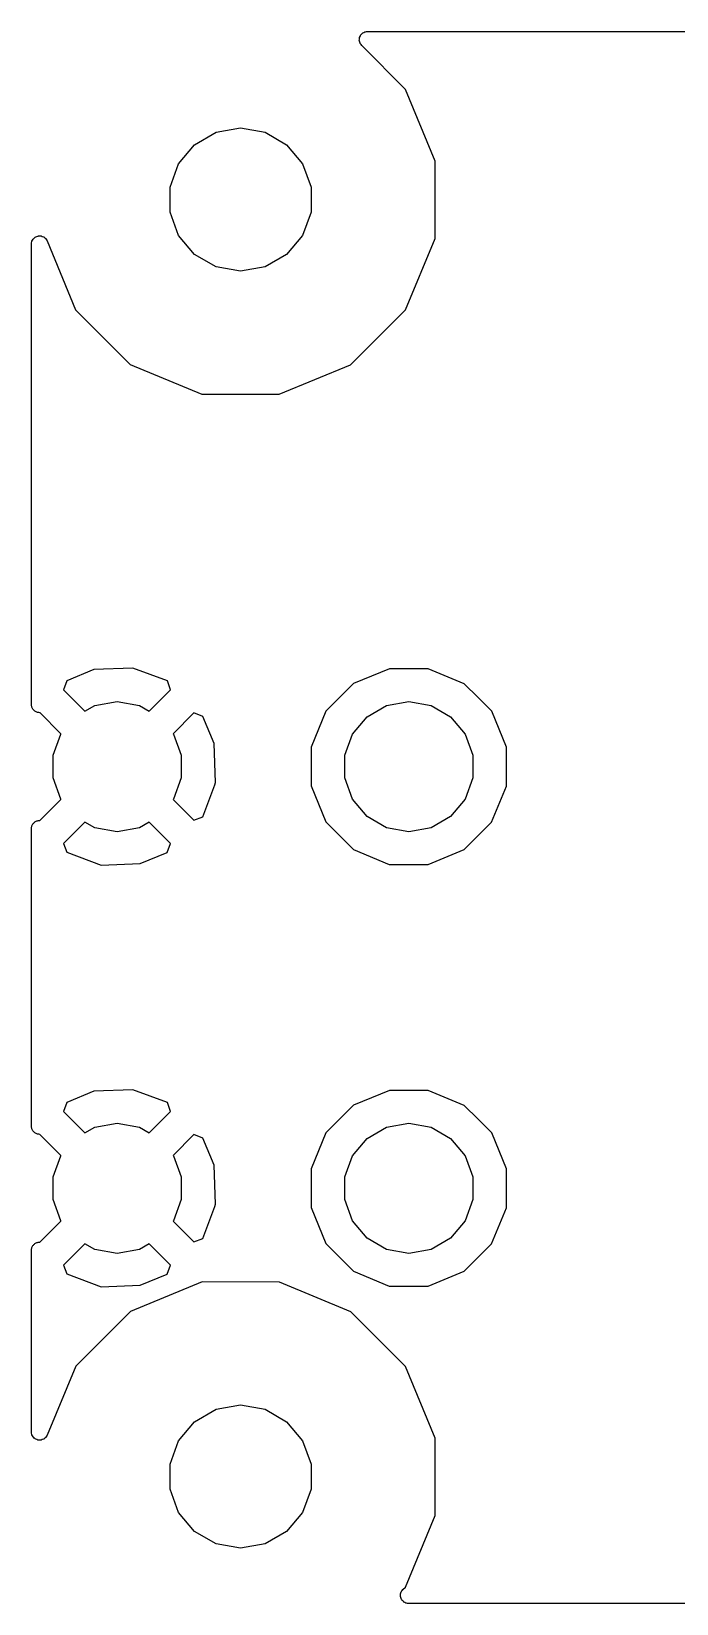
# Model space of a CAD drawing. Extents: x 124.4 to 172.1, y -115 to -89.8.
# Drawn here: x 124.41 to 134.36, y -114.99 to -90.75 of the extents above; entities that cross this region are included whole.
import ezdxf

# ---------------------------------------------------------------- set-up
doc = ezdxf.new("R2010")
doc.units = 0
doc.header["$MEASUREMENT"] = 0
doc.layers.add('BLACK', color=7, linetype='CONTINUOUS')

msp = doc.modelspace()

# ---------------------------------------------------------------- linework, layer by layer
at = {"layer": 'Black'}
for p, q in [((129.466, -90.891), (129.468, -90.8745)), ((129.468, -90.8579), (129.47, -90.8526)), ((129.468, -90.8745), (129.468, -90.8579)), ((129.47, -90.847), (129.477, -90.832)), ((129.47, -90.8526), (129.47, -90.847)), ((129.477, -90.832), (129.483, -90.8165)), ((129.483, -90.8165), (129.486, -90.8122)), ((129.486, -90.8122), (129.489, -90.8071)), ((129.489, -90.8071), (129.5, -90.7954)), ((129.5, -90.7954), (129.511, -90.7827)), ((129.511, -90.7827), (129.516, -90.7799)), ((129.516, -90.7799), (129.52, -90.7759)), ((129.52, -90.7759), (129.535, -90.7689)), ((129.535, -90.7689), (129.549, -90.7607)), ((129.549, -90.7607), (129.555, -90.7597)), ((129.555, -90.7597), (129.56, -90.7573)), ((129.56, -90.7573), (129.576, -90.7559)), ((129.576, -90.7559), (129.593, -90.753)), ((129.593, -90.753), (161.467, -90.753)), ((129.468, -90.8964), (129.466, -90.891)), ((129.468, -90.9021), (129.468, -90.8964)), ((129.473, -90.9176), (129.468, -90.9021)), ((129.478, -90.9336), (129.473, -90.9176)), ((129.481, -90.9382), (129.478, -90.9336)), ((129.483, -90.9435), (129.481, -90.9382)), ((129.493, -90.9562), (129.483, -90.9435)), ((129.503, -90.9697), (129.493, -90.9562)), ((130.18, -91.6479), (129.503, -90.9697)), ((130.636, -92.7509), (130.18, -91.6479)), ((126.925, -92.4991), (127.257, -92.3074)), ((127.257, -92.3074), (127.635, -92.2408)), ((127.635, -92.2408), (128.013, -92.3074)), ((128.013, -92.3074), (128.345, -92.4991)), ((126.679, -92.7929), (126.925, -92.4991)), ((128.345, -92.4991), (128.591, -92.7929)), ((126.548, -93.1533), (126.679, -92.7929)), ((128.591, -92.7929), (128.722, -93.1533)), ((130.634, -93.9444), (130.636, -92.7509)), ((126.548, -93.5367), (126.548, -93.1533)), ((128.722, -93.1533), (128.722, -93.5367)), ((126.679, -93.8971), (126.548, -93.5367)), ((128.722, -93.5367), (128.591, -93.8971)), ((124.408, -94.0309), (124.411, -94.0118)), ((124.411, -94.0118), (124.414, -93.9926)), ((124.414, -93.9926), (124.415, -93.9902)), ((124.415, -93.9902), (124.416, -93.9875)), ((124.416, -93.9875), (124.425, -93.9707)), ((124.425, -93.9707), (124.434, -93.9535)), ((124.434, -93.9535), (124.436, -93.9517)), ((124.436, -93.9517), (124.438, -93.9493)), ((124.438, -93.9493), (124.453, -93.9368)), ((124.453, -93.9368), (124.467, -93.9238)), ((124.467, -93.9238), (124.469, -93.9227)), ((124.469, -93.9227), (124.471, -93.9209)), ((124.471, -93.9209), (124.49, -93.9143)), ((124.49, -93.9143), (124.508, -93.9069)), ((124.508, -93.9069), (124.51, -93.9068)), ((124.51, -93.9068), (124.513, -93.9059)), ((124.513, -93.9059), (124.532, -93.9059)), ((124.532, -93.9059), (124.552, -93.905)), ((124.552, -93.905), (124.554, -93.9059)), ((124.554, -93.9059), (124.557, -93.9059)), ((124.557, -93.9059), (124.575, -93.9125)), ((124.575, -93.9125), (124.594, -93.9183)), ((124.594, -93.9183), (124.596, -93.92)), ((124.596, -93.92), (124.599, -93.9209)), ((124.599, -93.9209), (124.613, -93.9334)), ((124.613, -93.9334), (124.629, -93.9452)), ((124.629, -93.9452), (124.63, -93.9475)), ((124.63, -93.9475), (124.632, -93.9493)), ((124.632, -93.9493), (124.642, -93.9661)), ((124.642, -93.9661), (124.652, -93.9824)), ((124.652, -93.9824), (125.09, -95.0421)), ((126.925, -94.1909), (126.679, -93.8971)), ((128.591, -93.8971), (128.345, -94.1909)), ((130.177, -95.0466), (130.634, -93.9444)), ((124.408, -98.7017), (124.408, -94.0309)), ((127.257, -94.3826), (126.925, -94.1909)), ((128.345, -94.1909), (128.013, -94.3826)), ((127.635, -94.4492), (127.257, -94.3826)), ((128.013, -94.3826), (127.635, -94.4492)), ((125.09, -95.0421), (125.933, -95.8868)), ((129.332, -95.8898), (130.177, -95.0466)), ((125.933, -95.8868), (127.036, -96.3445)), ((128.229, -96.3455), (129.332, -95.8898)), ((127.036, -96.3445), (128.229, -96.3455)), ((124.408, -100.932), (124.408, -98.7017)), ((125.974, -100.567), (125.372, -100.589)), ((126.505, -100.764), (125.974, -100.567)), ((124.956, -100.762), (124.904, -100.9)), ((125.372, -100.589), (124.956, -100.762)), ((126.556, -100.9), (126.505, -100.764)), ((129.377, -100.806), (128.952, -101.23)), ((129.931, -100.577), (129.377, -100.806)), ((130.531, -100.577), (129.931, -100.577)), ((131.085, -100.807), (130.531, -100.577)), ((131.3, -101.022), (131.085, -100.807)), ((124.408, -101.128), (124.408, -100.932)), ((124.904, -100.9), (125.234, -101.23)), ((126.226, -101.23), (126.556, -100.9)), ((131.509, -101.232), (131.3, -101.022)), ((124.41, -101.139), (124.408, -101.128)), ((124.41, -101.15), (124.41, -101.139)), ((124.414, -101.161), (124.41, -101.15)), ((124.416, -101.171), (124.414, -101.161)), ((124.421, -101.181), (124.416, -101.171)), ((124.425, -101.192), (124.421, -101.181)), ((124.432, -101.2), (124.425, -101.192)), ((124.438, -101.209), (124.432, -101.2)), ((124.446, -101.217), (124.438, -101.209)), ((124.454, -101.225), (124.446, -101.217)), ((124.463, -101.231), (124.454, -101.225)), ((124.471, -101.238), (124.463, -101.231)), ((124.482, -101.242), (124.471, -101.238)), ((124.492, -101.247), (124.482, -101.242)), ((124.503, -101.249), (124.492, -101.247)), ((124.513, -101.253), (124.503, -101.249)), ((124.524, -101.253), (124.513, -101.253)), ((124.536, -101.255), (124.524, -101.253)), ((124.54, -101.254), (124.536, -101.255)), ((124.864, -101.579), (124.54, -101.254)), ((125.234, -101.23), (125.387, -101.142)), ((125.387, -101.142), (125.73, -101.081)), ((125.73, -101.081), (126.073, -101.142)), ((126.073, -101.142), (126.226, -101.23)), ((126.915, -101.259), (126.596, -101.579)), ((127.053, -101.311), (126.915, -101.259)), ((128.952, -101.23), (128.722, -101.784)), ((129.585, -101.316), (129.887, -101.142)), ((129.887, -101.142), (130.23, -101.081)), ((130.23, -101.081), (130.573, -101.142)), ((130.573, -101.142), (130.875, -101.316)), ((131.738, -101.786), (131.509, -101.232)), ((127.226, -101.727), (127.053, -101.311)), ((129.361, -101.583), (129.585, -101.316)), ((130.875, -101.316), (131.099, -101.583)), ((124.741, -101.911), (124.861, -101.583)), ((124.861, -101.583), (124.864, -101.579)), ((126.596, -101.579), (126.599, -101.583)), ((126.599, -101.583), (126.719, -101.911)), ((127.248, -102.329), (127.226, -101.727)), ((129.241, -101.911), (129.361, -101.583)), ((131.099, -101.583), (131.219, -101.911)), ((124.741, -102.259), (124.741, -101.911)), ((126.719, -101.911), (126.719, -102.259)), ((128.722, -101.784), (128.722, -102.384)), ((129.241, -102.259), (129.241, -101.911)), ((131.219, -101.911), (131.219, -102.259)), ((131.738, -101.82), (131.738, -101.786)), ((131.738, -102.386), (131.738, -101.82)), ((124.861, -102.587), (124.741, -102.259)), ((126.719, -102.259), (126.599, -102.587)), ((129.361, -102.587), (129.241, -102.259)), ((131.219, -102.259), (131.099, -102.587)), ((127.051, -102.86), (127.235, -102.365)), ((127.235, -102.365), (127.248, -102.329)), ((127.235, -102.365), (127.235, -102.365)), ((128.722, -102.384), (128.951, -102.938)), ((131.508, -102.94), (131.738, -102.386)), ((124.54, -102.916), (124.864, -102.591)), ((124.864, -102.591), (124.861, -102.587)), ((126.599, -102.587), (126.596, -102.591)), ((126.596, -102.591), (126.915, -102.911)), ((129.585, -102.854), (129.361, -102.587)), ((131.099, -102.587), (130.875, -102.854)), ((124.416, -102.999), (124.421, -102.989)), ((124.421, -102.989), (124.425, -102.978)), ((124.425, -102.978), (124.432, -102.97)), ((124.432, -102.97), (124.438, -102.961)), ((124.438, -102.961), (124.446, -102.953)), ((124.446, -102.953), (124.454, -102.945)), ((124.454, -102.945), (124.463, -102.939)), ((124.463, -102.939), (124.471, -102.932)), ((124.471, -102.932), (124.482, -102.928)), ((124.482, -102.928), (124.492, -102.923)), ((124.492, -102.923), (124.503, -102.921)), ((124.503, -102.921), (124.513, -102.917)), ((124.513, -102.917), (124.524, -102.917)), ((124.524, -102.917), (124.536, -102.915)), ((124.536, -102.915), (124.54, -102.916)), ((125.234, -102.94), (124.904, -103.27)), ((125.387, -103.028), (125.234, -102.94)), ((126.226, -102.94), (126.073, -103.028)), ((126.556, -103.27), (126.226, -102.94)), ((126.915, -102.911), (127.051, -102.86)), ((128.951, -102.938), (129.375, -103.363)), ((129.887, -103.028), (129.585, -102.854)), ((130.875, -102.854), (130.573, -103.028)), ((131.3, -103.148), (131.508, -102.94)), ((124.408, -103.042), (124.41, -103.031)), ((124.408, -103.238), (124.408, -103.042)), ((124.41, -103.02), (124.414, -103.009)), ((124.41, -103.031), (124.41, -103.02)), ((124.414, -103.009), (124.416, -102.999)), ((125.73, -103.089), (125.387, -103.028)), ((126.073, -103.028), (125.73, -103.089)), ((130.23, -103.089), (129.887, -103.028)), ((130.573, -103.028), (130.23, -103.089)), ((131.083, -103.364), (131.3, -103.148)), ((124.408, -107.432), (124.408, -103.238)), ((124.904, -103.27), (124.955, -103.406)), ((124.955, -103.406), (125.486, -103.603)), ((126.088, -103.581), (126.504, -103.408)), ((126.504, -103.408), (126.556, -103.27)), ((129.375, -103.363), (129.929, -103.593)), ((130.529, -103.593), (131.083, -103.364)), ((125.486, -103.603), (126.088, -103.581)), ((129.929, -103.593), (130.529, -103.593)), ((125.372, -107.089), (124.956, -107.262)), ((125.974, -107.067), (125.372, -107.089)), ((126.505, -107.264), (125.974, -107.067)), ((129.931, -107.077), (129.377, -107.306)), ((130.531, -107.077), (129.931, -107.077)), ((131.085, -107.307), (130.531, -107.077)), ((124.956, -107.262), (124.904, -107.4)), ((126.556, -107.4), (126.505, -107.264)), ((129.377, -107.306), (128.952, -107.73)), ((131.3, -107.522), (131.085, -107.307)), ((124.408, -107.628), (124.408, -107.432)), ((124.904, -107.4), (125.234, -107.73)), ((125.387, -107.642), (125.73, -107.581)), ((125.73, -107.581), (126.073, -107.642)), ((126.226, -107.73), (126.556, -107.4)), ((129.887, -107.642), (130.23, -107.581)), ((130.23, -107.581), (130.573, -107.642)), ((131.509, -107.732), (131.3, -107.522)), ((124.41, -107.639), (124.408, -107.628)), ((124.41, -107.65), (124.41, -107.639)), ((124.414, -107.661), (124.41, -107.65)), ((124.416, -107.671), (124.414, -107.661)), ((124.421, -107.681), (124.416, -107.671)), ((124.425, -107.692), (124.421, -107.681)), ((124.432, -107.7), (124.425, -107.692)), ((124.438, -107.709), (124.432, -107.7)), ((124.446, -107.717), (124.438, -107.709)), ((124.454, -107.725), (124.446, -107.717)), ((124.463, -107.731), (124.454, -107.725)), ((124.471, -107.738), (124.463, -107.731)), ((124.482, -107.742), (124.471, -107.738)), ((124.492, -107.747), (124.482, -107.742)), ((124.503, -107.749), (124.492, -107.747)), ((124.513, -107.753), (124.503, -107.749)), ((124.524, -107.753), (124.513, -107.753)), ((124.536, -107.755), (124.524, -107.753)), ((124.54, -107.754), (124.536, -107.755)), ((124.864, -108.079), (124.54, -107.754)), ((125.234, -107.73), (125.387, -107.642)), ((126.073, -107.642), (126.226, -107.73)), ((126.915, -107.759), (126.596, -108.079)), ((127.053, -107.811), (126.915, -107.759)), ((127.226, -108.227), (127.053, -107.811)), ((128.952, -107.73), (128.722, -108.284)), ((129.361, -108.083), (129.585, -107.816)), ((129.585, -107.816), (129.887, -107.642)), ((130.573, -107.642), (130.875, -107.816)), ((130.875, -107.816), (131.099, -108.083)), ((131.738, -108.286), (131.509, -107.732)), ((124.741, -108.411), (124.861, -108.083)), ((124.861, -108.083), (124.864, -108.079)), ((126.596, -108.079), (126.599, -108.083)), ((126.599, -108.083), (126.719, -108.411)), ((129.241, -108.411), (129.361, -108.083)), ((131.099, -108.083), (131.219, -108.411)), ((127.248, -108.829), (127.226, -108.227)), ((128.722, -108.284), (128.722, -108.884)), ((131.738, -108.32), (131.738, -108.286)), ((131.738, -108.886), (131.738, -108.32)), ((124.741, -108.759), (124.741, -108.411)), ((126.719, -108.411), (126.719, -108.759)), ((129.241, -108.759), (129.241, -108.411)), ((131.219, -108.411), (131.219, -108.759)), ((124.861, -109.087), (124.741, -108.759)), ((126.719, -108.759), (126.599, -109.087)), ((129.361, -109.087), (129.241, -108.759)), ((131.219, -108.759), (131.099, -109.087)), ((127.051, -109.36), (127.235, -108.865)), ((127.235, -108.865), (127.248, -108.829)), ((127.235, -108.865), (127.235, -108.865)), ((128.722, -108.884), (128.951, -109.438)), ((131.508, -109.44), (131.738, -108.886)), ((124.54, -109.416), (124.864, -109.091)), ((124.864, -109.091), (124.861, -109.087)), ((126.599, -109.087), (126.596, -109.091)), ((126.596, -109.091), (126.915, -109.411)), ((129.585, -109.354), (129.361, -109.087)), ((131.099, -109.087), (130.875, -109.354)), ((124.408, -109.542), (124.41, -109.531)), ((124.41, -109.52), (124.414, -109.509)), ((124.41, -109.531), (124.41, -109.52)), ((124.414, -109.509), (124.416, -109.499)), ((124.416, -109.499), (124.421, -109.489)), ((124.421, -109.489), (124.425, -109.478)), ((124.425, -109.478), (124.432, -109.47)), ((124.432, -109.47), (124.438, -109.461)), ((124.438, -109.461), (124.446, -109.453)), ((124.446, -109.453), (124.454, -109.445)), ((124.454, -109.445), (124.463, -109.439)), ((124.463, -109.439), (124.471, -109.432)), ((124.471, -109.432), (124.482, -109.428)), ((124.482, -109.428), (124.492, -109.423)), ((124.492, -109.423), (124.503, -109.421)), ((124.503, -109.421), (124.513, -109.417)), ((124.513, -109.417), (124.524, -109.417)), ((124.524, -109.417), (124.536, -109.415)), ((124.536, -109.415), (124.54, -109.416)), ((125.234, -109.44), (124.904, -109.77)), ((125.387, -109.528), (125.234, -109.44)), ((125.73, -109.589), (125.387, -109.528)), ((126.073, -109.528), (125.73, -109.589)), ((126.226, -109.44), (126.073, -109.528)), ((126.556, -109.77), (126.226, -109.44)), ((126.915, -109.411), (127.051, -109.36)), ((128.951, -109.438), (129.375, -109.863)), ((129.887, -109.528), (129.585, -109.354)), ((130.23, -109.589), (129.887, -109.528)), ((130.573, -109.528), (130.23, -109.589)), ((130.875, -109.354), (130.573, -109.528)), ((131.083, -109.864), (131.508, -109.44)), ((124.408, -109.738), (124.408, -109.542)), ((124.408, -112.342), (124.408, -109.738)), ((124.904, -109.77), (124.955, -109.906)), ((126.504, -109.908), (126.556, -109.77)), ((124.955, -109.906), (125.486, -110.103)), ((126.088, -110.081), (126.504, -109.908)), ((129.375, -109.863), (129.929, -110.093)), ((130.529, -110.093), (131.083, -109.864)), ((125.486, -110.103), (126.088, -110.081)), ((127.041, -110.029), (125.938, -110.485)), ((128.234, -110.031), (127.041, -110.029)), ((129.337, -110.488), (128.234, -110.031)), ((129.929, -110.093), (130.529, -110.093)), ((125.938, -110.485), (125.093, -111.328)), ((130.18, -111.333), (129.337, -110.488)), ((125.093, -111.328), (124.652, -112.39)), ((130.636, -112.436), (130.18, -111.333)), ((127.257, -111.992), (127.635, -111.926)), ((127.635, -111.926), (128.013, -111.992)), ((126.679, -112.478), (126.925, -112.184)), ((126.925, -112.184), (127.257, -111.992)), ((128.013, -111.992), (128.345, -112.184)), ((128.345, -112.184), (128.591, -112.478)), ((124.411, -112.361), (124.408, -112.342)), ((124.414, -112.38), (124.411, -112.361)), ((124.415, -112.382), (124.414, -112.38)), ((124.416, -112.385), (124.415, -112.382)), ((124.425, -112.402), (124.416, -112.385)), ((124.434, -112.419), (124.425, -112.402)), ((124.436, -112.421), (124.434, -112.419)), ((124.438, -112.423), (124.436, -112.421)), ((124.452, -112.436), (124.438, -112.423)), ((124.467, -112.449), (124.452, -112.436)), ((124.613, -112.439), (124.599, -112.452)), ((124.629, -112.427), (124.613, -112.439)), ((124.63, -112.425), (124.629, -112.427)), ((124.632, -112.423), (124.63, -112.425)), ((124.642, -112.406), (124.632, -112.423)), ((124.652, -112.39), (124.642, -112.406)), ((130.634, -113.629), (130.636, -112.436)), ((124.469, -112.45), (124.467, -112.449)), ((124.471, -112.452), (124.469, -112.45)), ((124.49, -112.458), (124.471, -112.452)), ((124.507, -112.466), (124.49, -112.458)), ((124.51, -112.466), (124.507, -112.466)), ((124.513, -112.467), (124.51, -112.466)), ((124.532, -112.467), (124.513, -112.467)), ((124.551, -112.467), (124.532, -112.467)), ((124.554, -112.467), (124.551, -112.467)), ((124.557, -112.467), (124.554, -112.467)), ((124.575, -112.46), (124.557, -112.467)), ((124.594, -112.454), (124.575, -112.46)), ((124.596, -112.453), (124.594, -112.454)), ((124.599, -112.452), (124.596, -112.453)), ((126.548, -112.838), (126.679, -112.478)), ((128.591, -112.478), (128.722, -112.838)), ((126.548, -113.222), (126.548, -112.838)), ((128.722, -112.838), (128.722, -113.222)), ((126.679, -113.582), (126.548, -113.222)), ((128.722, -113.222), (128.591, -113.582)), ((126.925, -113.876), (126.679, -113.582)), ((128.591, -113.582), (128.345, -113.876)), ((130.177, -114.732), (130.634, -113.629)), ((127.257, -114.068), (126.925, -113.876)), ((128.345, -113.876), (128.013, -114.068)), ((127.635, -114.134), (127.257, -114.068)), ((128.013, -114.068), (127.635, -114.134)), ((130.101, -114.849), (130.103, -114.843)), ((130.103, -114.865), (130.101, -114.849)), ((130.103, -114.838), (130.109, -114.822)), ((130.103, -114.843), (130.103, -114.838)), ((130.103, -114.882), (130.103, -114.865)), ((130.109, -114.822), (130.113, -114.806)), ((130.113, -114.806), (130.116, -114.802)), ((130.116, -114.802), (130.118, -114.796)), ((130.118, -114.796), (130.129, -114.784)), ((130.129, -114.784), (130.138, -114.77)), ((130.138, -114.77), (130.177, -114.732)), ((130.105, -114.887), (130.103, -114.882)), ((130.105, -114.893), (130.105, -114.887)), ((130.112, -114.908), (130.105, -114.893)), ((130.118, -114.923), (130.112, -114.908)), ((130.121, -114.928), (130.118, -114.923)), ((130.124, -114.933), (130.121, -114.928)), ((130.136, -114.945), (130.124, -114.933)), ((130.146, -114.957), (130.136, -114.945)), ((130.151, -114.96), (130.146, -114.957)), ((130.155, -114.964), (130.151, -114.96)), ((130.17, -114.971), (130.155, -114.964)), ((130.184, -114.979), (130.17, -114.971)), ((130.19, -114.98), (130.184, -114.979)), ((130.195, -114.983), (130.19, -114.98)), ((130.212, -114.984), (130.195, -114.983)), ((130.228, -114.987), (130.212, -114.984)), ((135.125, -114.987), (130.228, -114.987))]:
    msp.add_line(p, q, dxfattribs=at)

doc.saveas('drawing.dxf')
